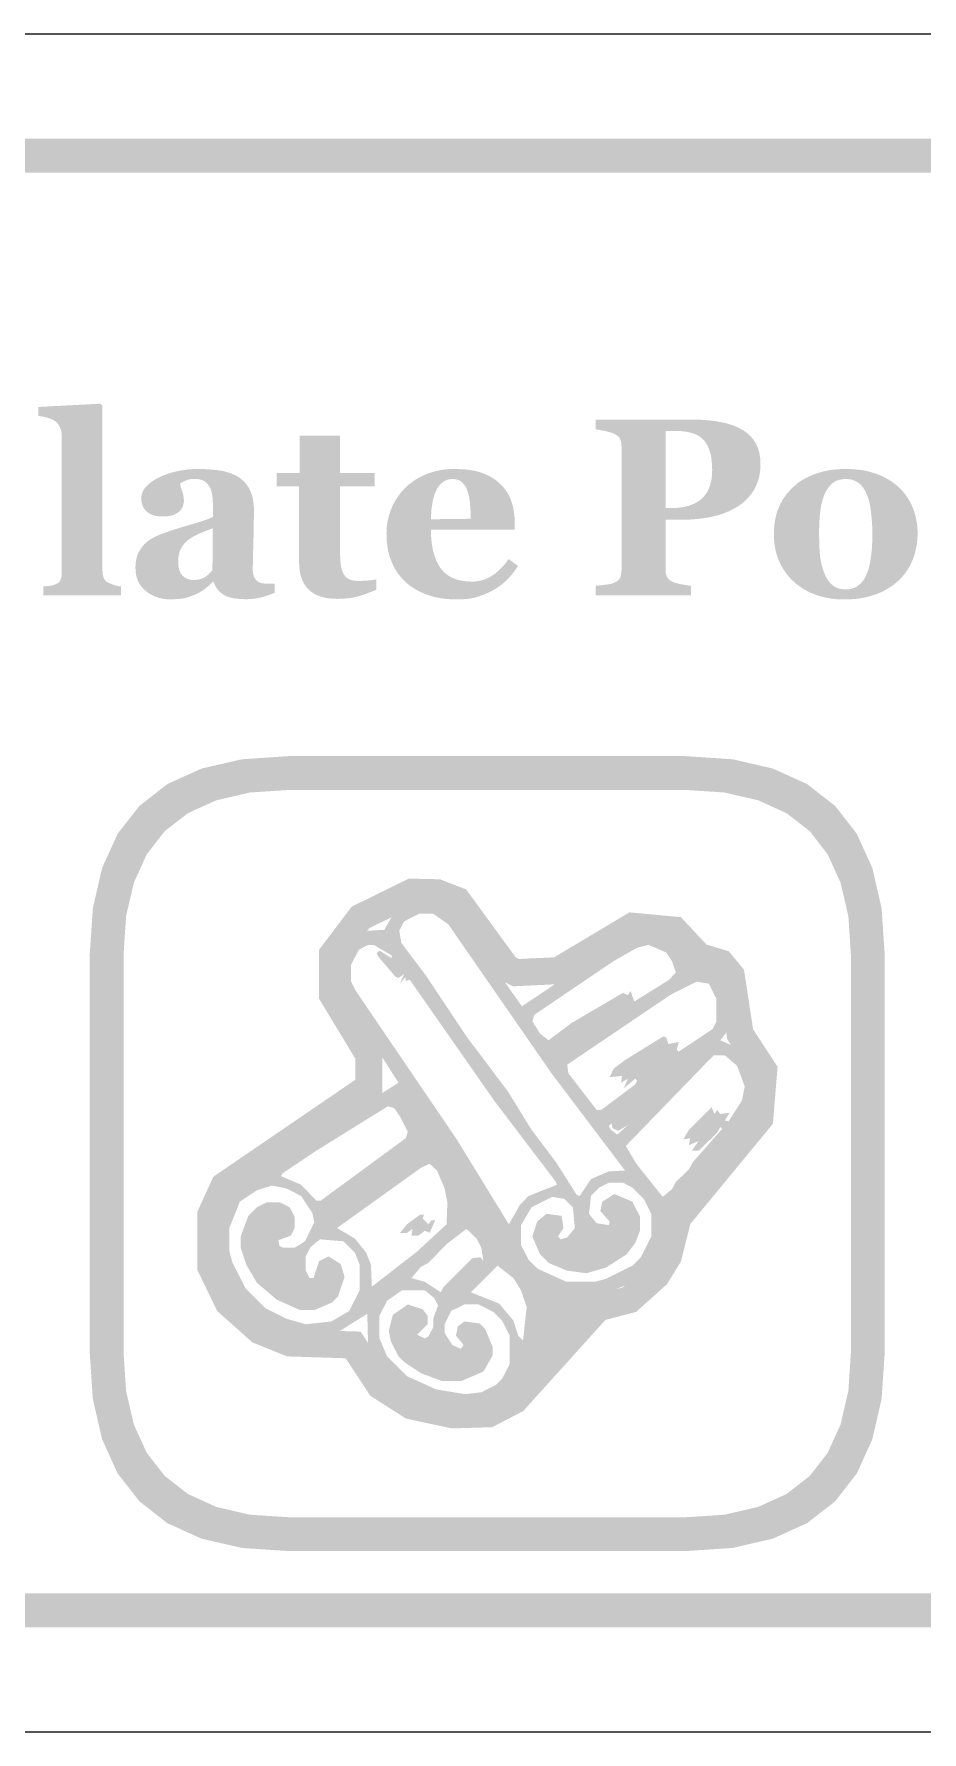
# Model space of a CAD drawing. Header units: millimetres. Extents: x 4 to 272, y 4 to 144.
# Drawn here: x 41.04 to 51.54, y 27.96 to 48.04 of the extents above; entities that cross this region are included whole.
import ezdxf

# ---------------------------------------------------------------- set-up
doc = ezdxf.new("R2010")
doc.units = ezdxf.units.MM
doc.layers.add('CUT', color=1, linetype='Continuous')
doc.layers.add('RASTER', color=7, linetype='Continuous')

msp = doc.modelspace()

# ---------------------------------------------------------------- hatches: boundary and pattern name
at = {"layer": 'RASTER'}
h = msp.add_hatch(color=7, dxfattribs=at)
h.paths.add_polyline_path([(5.2, 44.6), (5.234, 45.116), (5.337, 45.563), (5.509, 45.941), (5.75, 46.25), (6.059, 46.491), (6.438, 46.662), (6.884, 46.766), (7.4, 46.8), (64.6, 46.8), (65.116, 46.766), (65.563, 46.662), (65.941, 46.491), (66.25, 46.25), (66.491, 45.941), (66.663, 45.563), (66.766, 45.116), (66.8, 44.6), (66.8, 31.4), (66.766, 30.884), (66.663, 30.438), (66.491, 30.059), (66.25, 29.75), (65.941, 29.509), (65.563, 29.338), (65.116, 29.234), (64.6, 29.2), (7.4, 29.2), (6.884, 29.234), (6.438, 29.338), (6.059, 29.509), (5.75, 29.75), (5.509, 30.059), (5.337, 30.438), (5.234, 30.884), (5.2, 31.4)])
h.paths.add_polyline_path([(5.6, 44.6), (5.6, 31.4), (5.628, 30.978), (5.712, 30.613), (5.853, 30.303), (6.05, 30.05), (6.303, 29.853), (6.612, 29.712), (6.978, 29.628), (7.4, 29.6), (64.6, 29.6), (65.022, 29.628), (65.387, 29.712), (65.697, 29.853), (65.95, 30.05), (66.147, 30.303), (66.288, 30.612), (66.372, 30.978), (66.4, 31.4), (66.4, 44.6), (66.372, 45.022), (66.288, 45.387), (66.147, 45.697), (65.95, 45.95), (65.697, 46.147), (65.387, 46.288), (65.022, 46.372), (64.6, 46.4), (7.4, 46.4), (6.978, 46.372), (6.612, 46.288), (6.303, 46.147), (6.05, 45.95), (5.853, 45.697), (5.712, 45.387), (5.628, 45.022), (5.6, 44.6)], flags=0)
for points in [[(42.07, 41.4), (41.151, 41.4), (41.151, 41.507), (41.161, 41.508), (41.17, 41.508), (41.179, 41.509), (41.189, 41.51), (41.198, 41.511), (41.207, 41.512), (41.216, 41.513), (41.225, 41.514), (41.234, 41.515), (41.243, 41.517), (41.251, 41.518), (41.259, 41.52), (41.267, 41.522), (41.274, 41.524), (41.282, 41.526), (41.289, 41.529), (41.3, 41.534), (41.31, 41.539), (41.32, 41.544), (41.328, 41.55), (41.336, 41.557), (41.342, 41.564), (41.348, 41.571), (41.353, 41.579), (41.356, 41.588), (41.36, 41.597), (41.363, 41.607), (41.365, 41.618), (41.367, 41.629), (41.368, 41.641), (41.369, 41.653), (41.369, 41.667), (41.369, 43.29), (41.369, 43.303), (41.368, 43.317), (41.366, 43.33), (41.364, 43.343), (41.361, 43.356), (41.357, 43.369), (41.352, 43.381), (41.347, 43.393), (41.341, 43.404), (41.334, 43.415), (41.327, 43.425), (41.32, 43.435), (41.312, 43.444), (41.304, 43.452), (41.295, 43.459), (41.286, 43.465), (41.278, 43.47), (41.269, 43.475), (41.26, 43.48), (41.249, 43.484), (41.238, 43.489), (41.225, 43.493), (41.212, 43.498), (41.197, 43.502), (41.183, 43.506), (41.168, 43.51), (41.155, 43.513), (41.141, 43.516), (41.129, 43.518), (41.116, 43.52), (41.104, 43.522), (41.093, 43.523), (41.093, 43.629), (41.829, 43.668), (41.851, 43.644), (41.851, 41.686), (41.852, 41.672), (41.853, 41.66), (41.854, 41.648), (41.856, 41.637), (41.859, 41.626), (41.862, 41.616), (41.866, 41.606), (41.87, 41.598), (41.875, 41.59), (41.881, 41.582), (41.888, 41.575), (41.895, 41.568), (41.903, 41.561), (41.912, 41.555), (41.922, 41.55), (41.932, 41.545), (41.939, 41.542), (41.947, 41.539), (41.954, 41.536), (41.962, 41.533), (41.97, 41.53), (41.977, 41.527), (41.985, 41.524), (41.993, 41.522), (42.002, 41.519), (42.01, 41.517), (42.019, 41.515), (42.029, 41.513), (42.038, 41.511), (42.048, 41.509), (42.059, 41.508), (42.07, 41.507)], [(45.087, 41.467), (45.064, 41.457), (45.039, 41.447), (45.015, 41.438), (44.99, 41.428), (44.965, 41.419), (44.939, 41.41), (44.913, 41.402), (44.886, 41.393), (44.859, 41.386), (44.83, 41.379), (44.8, 41.373), (44.768, 41.369), (44.734, 41.365), (44.7, 41.363), (44.663, 41.361), (44.626, 41.36), (44.57, 41.362), (44.519, 41.367), (44.471, 41.376), (44.427, 41.388), (44.386, 41.404), (44.349, 41.423), (44.316, 41.446), (44.287, 41.472), (44.261, 41.501), (44.238, 41.533), (44.219, 41.569), (44.204, 41.607), (44.192, 41.648), (44.183, 41.692), (44.178, 41.74), (44.176, 41.79), (44.176, 42.689), (43.912, 42.689), (43.912, 42.847), (44.182, 42.847), (44.182, 43.291), (44.658, 43.291), (44.658, 42.847), (45.068, 42.847), (45.068, 42.689), (44.661, 42.689), (44.661, 41.886), (44.662, 41.845), (44.664, 41.807), (44.668, 41.772), (44.673, 41.74), (44.679, 41.711), (44.688, 41.685), (44.697, 41.663), (44.708, 41.643), (44.722, 41.626), (44.737, 41.612), (44.755, 41.599), (44.775, 41.589), (44.797, 41.581), (44.822, 41.576), (44.85, 41.573), (44.879, 41.571), (44.89, 41.571), (44.901, 41.572), (44.913, 41.572), (44.926, 41.573), (44.941, 41.574), (44.956, 41.575), (44.972, 41.576), (44.989, 41.577), (45.006, 41.579), (45.022, 41.58), (45.036, 41.582), (45.049, 41.583), (45.06, 41.585), (45.071, 41.587), (45.08, 41.589), (45.087, 41.59)]]:
    msp.add_hatch(color=7, dxfattribs=at).paths.add_polyline_path(points)
h = msp.add_hatch(color=7, dxfattribs=at)
h.paths.add_polyline_path([(49.631, 42.959), (49.63, 42.915), (49.627, 42.874), (49.621, 42.834), (49.613, 42.795), (49.603, 42.758), (49.59, 42.723), (49.576, 42.689), (49.559, 42.656), (49.54, 42.625), (49.519, 42.596), (49.496, 42.568), (49.472, 42.541), (49.446, 42.516), (49.419, 42.493), (49.39, 42.471), (49.359, 42.45), (49.325, 42.43), (49.29, 42.412), (49.255, 42.395), (49.217, 42.38), (49.179, 42.365), (49.14, 42.353), (49.099, 42.342), (49.058, 42.332), (49.015, 42.323), (48.97, 42.316), (48.925, 42.309), (48.878, 42.304), (48.83, 42.3), (48.78, 42.297), (48.73, 42.296), (48.677, 42.295), (48.508, 42.295), (48.508, 41.711), (48.508, 41.698), (48.509, 41.685), (48.51, 41.673), (48.513, 41.661), (48.515, 41.65), (48.519, 41.639), (48.523, 41.629), (48.527, 41.619), (48.533, 41.61), (48.539, 41.601), (48.547, 41.592), (48.556, 41.584), (48.566, 41.576), (48.577, 41.569), (48.589, 41.563), (48.603, 41.557), (48.611, 41.554), (48.62, 41.551), (48.63, 41.548), (48.641, 41.545), (48.654, 41.542), (48.667, 41.538), (48.682, 41.535), (48.698, 41.532), (48.714, 41.529), (48.73, 41.526), (48.745, 41.523), (48.759, 41.521), (48.772, 41.519), (48.785, 41.517), (48.798, 41.515), (48.809, 41.514), (48.809, 41.4), (47.683, 41.4), (47.683, 41.514), (47.694, 41.515), (47.706, 41.517), (47.719, 41.518), (47.732, 41.52), (47.747, 41.521), (47.762, 41.523), (47.779, 41.525), (47.796, 41.527), (47.813, 41.529), (47.828, 41.531), (47.842, 41.533), (47.855, 41.536), (47.867, 41.538), (47.877, 41.541), (47.886, 41.544), (47.894, 41.546), (47.907, 41.553), (47.92, 41.559), (47.931, 41.566), (47.941, 41.572), (47.95, 41.58), (47.958, 41.587), (47.964, 41.595), (47.969, 41.604), (47.974, 41.612), (47.977, 41.622), (47.98, 41.633), (47.983, 41.644), (47.985, 41.656), (47.986, 41.669), (47.987, 41.683), (47.988, 41.697), (47.988, 43.164), (47.987, 43.176), (47.986, 43.188), (47.985, 43.2), (47.983, 43.211), (47.981, 43.222), (47.978, 43.233), (47.974, 43.243), (47.97, 43.252), (47.965, 43.261), (47.959, 43.27), (47.951, 43.279), (47.942, 43.287), (47.932, 43.294), (47.921, 43.301), (47.908, 43.308), (47.894, 43.315), (47.883, 43.319), (47.872, 43.323), (47.859, 43.327), (47.846, 43.331), (47.832, 43.335), (47.817, 43.339), (47.801, 43.343), (47.785, 43.346), (47.768, 43.349), (47.753, 43.352), (47.738, 43.355), (47.725, 43.358), (47.713, 43.36), (47.702, 43.362), (47.692, 43.363), (47.683, 43.364), (47.683, 43.479), (48.83, 43.479), (48.927, 43.477), (49.019, 43.471), (49.103, 43.461), (49.182, 43.447), (49.254, 43.429), (49.32, 43.407), (49.379, 43.38), (49.432, 43.35), (49.479, 43.316), (49.519, 43.278), (49.553, 43.235), (49.581, 43.188), (49.603, 43.137), (49.619, 43.082), (49.628, 43.022), (49.631, 42.959)])
h.paths.add_polyline_path([(49.06, 42.884), (49.058, 42.941), (49.054, 42.994), (49.047, 43.043), (49.036, 43.088), (49.023, 43.13), (49.007, 43.167), (48.987, 43.202), (48.965, 43.232), (48.939, 43.258), (48.909, 43.281), (48.874, 43.301), (48.834, 43.317), (48.79, 43.329), (48.741, 43.338), (48.687, 43.344), (48.629, 43.345), (48.508, 43.345), (48.508, 42.433), (48.569, 42.433), (48.627, 42.434), (48.682, 42.44), (48.733, 42.448), (48.781, 42.46), (48.824, 42.476), (48.865, 42.495), (48.901, 42.517), (48.935, 42.543), (48.964, 42.573), (48.989, 42.606), (49.011, 42.643), (49.029, 42.684), (49.042, 42.728), (49.052, 42.776), (49.058, 42.828), (49.06, 42.884)], flags=0)
h = msp.add_hatch(color=7, dxfattribs=at)
h.paths.add_polyline_path([(43.885, 41.431), (43.868, 41.424), (43.851, 41.417), (43.833, 41.411), (43.814, 41.404), (43.795, 41.398), (43.775, 41.391), (43.754, 41.385), (43.732, 41.379), (43.71, 41.374), (43.688, 41.369), (43.665, 41.365), (43.642, 41.362), (43.618, 41.359), (43.595, 41.358), (43.571, 41.356), (43.546, 41.356), (43.503, 41.357), (43.462, 41.359), (43.424, 41.364), (43.39, 41.369), (43.358, 41.377), (43.329, 41.386), (43.304, 41.397), (43.281, 41.41), (43.261, 41.424), (43.242, 41.439), (43.225, 41.456), (43.21, 41.475), (43.196, 41.494), (43.184, 41.516), (43.174, 41.538), (43.165, 41.563), (43.156, 41.563), (43.144, 41.55), (43.132, 41.539), (43.12, 41.527), (43.108, 41.516), (43.096, 41.506), (43.084, 41.496), (43.072, 41.487), (43.061, 41.478), (43.049, 41.469), (43.037, 41.461), (43.025, 41.453), (43.013, 41.445), (43, 41.438), (42.988, 41.431), (42.975, 41.424), (42.962, 41.418), (42.945, 41.41), (42.928, 41.403), (42.911, 41.396), (42.894, 41.39), (42.878, 41.384), (42.861, 41.379), (42.845, 41.374), (42.829, 41.37), (42.812, 41.366), (42.794, 41.363), (42.774, 41.361), (42.753, 41.358), (42.73, 41.357), (42.705, 41.356), (42.679, 41.355), (42.651, 41.355), (42.609, 41.356), (42.569, 41.361), (42.531, 41.369), (42.494, 41.38), (42.458, 41.394), (42.424, 41.411), (42.392, 41.431), (42.361, 41.455), (42.333, 41.481), (42.309, 41.509), (42.288, 41.539), (42.271, 41.572), (42.258, 41.606), (42.248, 41.642), (42.243, 41.68), (42.241, 41.721), (42.241, 41.744), (42.243, 41.767), (42.245, 41.788), (42.248, 41.809), (42.251, 41.829), (42.256, 41.848), (42.261, 41.866), (42.267, 41.883), (42.274, 41.899), (42.282, 41.915), (42.29, 41.93), (42.299, 41.945), (42.309, 41.96), (42.319, 41.974), (42.33, 41.988), (42.342, 42.001), (42.353, 42.012), (42.365, 42.023), (42.377, 42.033), (42.389, 42.043), (42.402, 42.053), (42.416, 42.062), (42.43, 42.07), (42.444, 42.078), (42.458, 42.086), (42.473, 42.093), (42.489, 42.101), (42.504, 42.108), (42.52, 42.115), (42.537, 42.122), (42.554, 42.129), (42.571, 42.135), (42.604, 42.147), (42.64, 42.16), (42.677, 42.172), (42.716, 42.185), (42.756, 42.197), (42.798, 42.21), (42.842, 42.223), (42.887, 42.236), (42.932, 42.249), (42.973, 42.261), (43.011, 42.273), (43.047, 42.285), (43.079, 42.296), (43.108, 42.308), (43.134, 42.318), (43.156, 42.329), (43.156, 42.469), (43.156, 42.479), (43.156, 42.489), (43.156, 42.5), (43.155, 42.512), (43.154, 42.524), (43.153, 42.537), (43.152, 42.551), (43.151, 42.566), (43.149, 42.581), (43.147, 42.595), (43.144, 42.608), (43.141, 42.621), (43.138, 42.634), (43.134, 42.645), (43.13, 42.657), (43.126, 42.667), (43.12, 42.679), (43.114, 42.69), (43.107, 42.7), (43.099, 42.71), (43.091, 42.72), (43.082, 42.729), (43.072, 42.738), (43.061, 42.746), (43.05, 42.754), (43.038, 42.76), (43.024, 42.766), (43.01, 42.77), (42.995, 42.774), (42.98, 42.776), (42.963, 42.778), (42.946, 42.778), (42.93, 42.778), (42.915, 42.777), (42.9, 42.776), (42.886, 42.774), (42.873, 42.771), (42.861, 42.768), (42.849, 42.764), (42.838, 42.76), (42.827, 42.756), (42.817, 42.751), (42.808, 42.746), (42.799, 42.742), (42.79, 42.737), (42.783, 42.732), (42.775, 42.728), (42.768, 42.723), (42.77, 42.715), (42.772, 42.706), (42.774, 42.696), (42.777, 42.686), (42.78, 42.674), (42.784, 42.662), (42.788, 42.648), (42.793, 42.633), (42.798, 42.618), (42.802, 42.604), (42.806, 42.589), (42.809, 42.574), (42.811, 42.56), (42.812, 42.546), (42.813, 42.532), (42.814, 42.518), (42.814, 42.511), (42.813, 42.504), (42.812, 42.497), (42.81, 42.49), (42.809, 42.482), (42.806, 42.473), (42.804, 42.465), (42.801, 42.455), (42.797, 42.446), (42.793, 42.438), (42.789, 42.43), (42.784, 42.422), (42.779, 42.415), (42.774, 42.408), (42.768, 42.402), (42.762, 42.396), (42.754, 42.389), (42.745, 42.382), (42.736, 42.376), (42.727, 42.37), (42.717, 42.365), (42.707, 42.36), (42.697, 42.355), (42.687, 42.351), (42.676, 42.347), (42.663, 42.344), (42.649, 42.341), (42.634, 42.339), (42.617, 42.337), (42.599, 42.336), (42.58, 42.335), (42.559, 42.335), (42.529, 42.335), (42.501, 42.338), (42.475, 42.343), (42.451, 42.349), (42.428, 42.358), (42.408, 42.368), (42.389, 42.38), (42.373, 42.394), (42.358, 42.409), (42.345, 42.426), (42.334, 42.443), (42.326, 42.462), (42.319, 42.482), (42.314, 42.503), (42.311, 42.525), (42.31, 42.548), (42.311, 42.569), (42.314, 42.588), (42.319, 42.608), (42.326, 42.626), (42.335, 42.644), (42.346, 42.662), (42.36, 42.679), (42.375, 42.696), (42.392, 42.712), (42.409, 42.727), (42.428, 42.741), (42.447, 42.755), (42.468, 42.768), (42.489, 42.781), (42.511, 42.792), (42.534, 42.803), (42.557, 42.814), (42.582, 42.824), (42.607, 42.833), (42.633, 42.842), (42.66, 42.851), (42.688, 42.858), (42.717, 42.865), (42.746, 42.871), (42.776, 42.877), (42.805, 42.882), (42.834, 42.886), (42.862, 42.89), (42.89, 42.892), (42.917, 42.894), (42.943, 42.895), (42.969, 42.896), (43.004, 42.895), (43.039, 42.895), (43.072, 42.893), (43.105, 42.891), (43.137, 42.889), (43.169, 42.886), (43.2, 42.883), (43.23, 42.879), (43.259, 42.874), (43.288, 42.868), (43.315, 42.861), (43.343, 42.853), (43.369, 42.844), (43.395, 42.833), (43.419, 42.822), (43.444, 42.809), (43.466, 42.796), (43.487, 42.781), (43.506, 42.764), (43.525, 42.746), (43.543, 42.727), (43.559, 42.706), (43.574, 42.684), (43.588, 42.66), (43.6, 42.635), (43.611, 42.608), (43.62, 42.579), (43.628, 42.548), (43.634, 42.516), (43.638, 42.481), (43.641, 42.445), (43.641, 42.406), (43.641, 42.364), (43.641, 42.32), (43.64, 42.274), (43.64, 42.225), (43.639, 42.175), (43.638, 42.123), (43.636, 42.07), (43.635, 42.014), (43.633, 41.959), (43.632, 41.91), (43.631, 41.865), (43.63, 41.826), (43.629, 41.791), (43.629, 41.761), (43.628, 41.735), (43.628, 41.715), (43.628, 41.699), (43.629, 41.684), (43.631, 41.669), (43.633, 41.656), (43.636, 41.643), (43.639, 41.632), (43.643, 41.621), (43.648, 41.611), (43.653, 41.602), (43.659, 41.593), (43.666, 41.585), (43.673, 41.578), (43.681, 41.571), (43.69, 41.565), (43.699, 41.559), (43.709, 41.554), (43.715, 41.551), (43.723, 41.549), (43.731, 41.546), (43.741, 41.544), (43.751, 41.543), (43.762, 41.542), (43.774, 41.541), (43.787, 41.54), (43.8, 41.539), (43.813, 41.539), (43.826, 41.539), (43.838, 41.538), (43.85, 41.538), (43.862, 41.538), (43.873, 41.538), (43.885, 41.538)])
h.paths.add_polyline_path([(43.156, 42.194), (43.136, 42.187), (43.116, 42.18), (43.095, 42.172), (43.075, 42.164), (43.055, 42.156), (43.034, 42.148), (43.014, 42.139), (42.994, 42.13), (42.974, 42.121), (42.955, 42.112), (42.938, 42.103), (42.921, 42.093), (42.905, 42.084), (42.89, 42.074), (42.875, 42.065), (42.862, 42.055), (42.849, 42.044), (42.836, 42.033), (42.825, 42.021), (42.814, 42.008), (42.803, 41.995), (42.794, 41.98), (42.785, 41.966), (42.777, 41.95), (42.77, 41.934), (42.764, 41.917), (42.758, 41.899), (42.754, 41.881), (42.751, 41.862), (42.748, 41.842), (42.747, 41.821), (42.746, 41.8), (42.747, 41.772), (42.75, 41.747), (42.754, 41.723), (42.759, 41.701), (42.767, 41.682), (42.776, 41.664), (42.786, 41.648), (42.798, 41.634), (42.812, 41.622), (42.826, 41.612), (42.841, 41.603), (42.856, 41.596), (42.873, 41.59), (42.89, 41.586), (42.908, 41.584), (42.927, 41.583), (42.946, 41.584), (42.965, 41.585), (42.983, 41.588), (43, 41.591), (43.016, 41.596), (43.031, 41.602), (43.046, 41.608), (43.059, 41.616), (43.072, 41.625), (43.084, 41.634), (43.096, 41.643), (43.108, 41.653), (43.119, 41.663), (43.13, 41.674), (43.141, 41.686), (43.151, 41.697)], flags=0)
h = msp.add_hatch(color=7, dxfattribs=at)
h.paths.add_polyline_path([(46.764, 41.75), (46.751, 41.729), (46.737, 41.709), (46.723, 41.689), (46.708, 41.669), (46.692, 41.649), (46.676, 41.63), (46.658, 41.611), (46.641, 41.593), (46.622, 41.574), (46.603, 41.557), (46.583, 41.54), (46.563, 41.524), (46.542, 41.508), (46.521, 41.494), (46.499, 41.479), (46.476, 41.466), (46.451, 41.452), (46.427, 41.44), (46.402, 41.428), (46.377, 41.417), (46.352, 41.407), (46.327, 41.398), (46.302, 41.389), (46.277, 41.382), (46.252, 41.375), (46.225, 41.369), (46.198, 41.364), (46.169, 41.36), (46.14, 41.357), (46.11, 41.355), (46.079, 41.354), (46.047, 41.353), (45.993, 41.354), (45.942, 41.357), (45.892, 41.362), (45.845, 41.369), (45.799, 41.377), (45.755, 41.388), (45.713, 41.4), (45.672, 41.415), (45.634, 41.431), (45.597, 41.448), (45.562, 41.467), (45.529, 41.487), (45.497, 41.508), (45.467, 41.531), (45.439, 41.555), (45.412, 41.58), (45.388, 41.607), (45.364, 41.635), (45.343, 41.663), (45.323, 41.694), (45.304, 41.725), (45.288, 41.757), (45.273, 41.791), (45.259, 41.826), (45.247, 41.861), (45.237, 41.898), (45.228, 41.935), (45.221, 41.973), (45.216, 42.012), (45.212, 42.051), (45.21, 42.091), (45.209, 42.132), (45.21, 42.17), (45.212, 42.206), (45.216, 42.243), (45.222, 42.279), (45.23, 42.314), (45.24, 42.35), (45.251, 42.384), (45.264, 42.419), (45.278, 42.453), (45.294, 42.485), (45.311, 42.517), (45.33, 42.548), (45.35, 42.578), (45.372, 42.607), (45.395, 42.635), (45.42, 42.663), (45.445, 42.688), (45.473, 42.712), (45.502, 42.735), (45.532, 42.757), (45.565, 42.777), (45.598, 42.796), (45.634, 42.814), (45.671, 42.831), (45.709, 42.846), (45.749, 42.859), (45.79, 42.87), (45.831, 42.879), (45.874, 42.887), (45.919, 42.892), (45.964, 42.895), (46.01, 42.896), (46.06, 42.895), (46.108, 42.892), (46.154, 42.889), (46.197, 42.883), (46.238, 42.876), (46.276, 42.868), (46.313, 42.857), (46.347, 42.846), (46.379, 42.833), (46.41, 42.819), (46.439, 42.803), (46.467, 42.786), (46.494, 42.769), (46.519, 42.75), (46.543, 42.729), (46.565, 42.708), (46.585, 42.687), (46.604, 42.664), (46.621, 42.641), (46.637, 42.617), (46.652, 42.592), (46.665, 42.566), (46.677, 42.539), (46.687, 42.511), (46.696, 42.483), (46.703, 42.454), (46.71, 42.424), (46.715, 42.395), (46.719, 42.365), (46.722, 42.335), (46.724, 42.304), (46.725, 42.273), (46.725, 42.178), (45.735, 42.178), (45.736, 42.105), (45.742, 42.037), (45.751, 41.973), (45.764, 41.913), (45.78, 41.859), (45.8, 41.808), (45.823, 41.762), (45.85, 41.721), (45.881, 41.684), (45.917, 41.652), (45.956, 41.625), (46, 41.603), (46.048, 41.586), (46.101, 41.574), (46.157, 41.567), (46.218, 41.564), (46.252, 41.565), (46.285, 41.569), (46.317, 41.575), (46.349, 41.583), (46.379, 41.594), (46.409, 41.606), (46.438, 41.622), (46.466, 41.64), (46.493, 41.659), (46.518, 41.68), (46.543, 41.702), (46.567, 41.725), (46.59, 41.75), (46.612, 41.775), (46.633, 41.802), (46.653, 41.831)])
h.paths.add_polyline_path([(46.205, 42.307), (46.205, 42.329), (46.204, 42.351), (46.204, 42.373), (46.203, 42.396), (46.201, 42.418), (46.2, 42.441), (46.198, 42.464), (46.196, 42.487), (46.194, 42.509), (46.191, 42.531), (46.188, 42.551), (46.184, 42.571), (46.18, 42.589), (46.175, 42.606), (46.171, 42.623), (46.165, 42.638), (46.159, 42.654), (46.152, 42.67), (46.144, 42.685), (46.136, 42.698), (46.127, 42.711), (46.118, 42.722), (46.108, 42.732), (46.097, 42.742), (46.086, 42.75), (46.074, 42.757), (46.062, 42.763), (46.048, 42.768), (46.034, 42.772), (46.02, 42.775), (46.004, 42.776), (45.988, 42.777), (45.961, 42.775), (45.934, 42.77), (45.91, 42.761), (45.887, 42.748), (45.865, 42.732), (45.844, 42.713), (45.825, 42.689), (45.808, 42.663), (45.792, 42.632), (45.778, 42.597), (45.766, 42.558), (45.756, 42.515), (45.748, 42.468), (45.741, 42.416), (45.737, 42.361), (45.735, 42.301)], flags=0)
h = msp.add_hatch(color=7, dxfattribs=at)
h.paths.add_polyline_path([(51.266, 42.68), (51.292, 42.654), (51.317, 42.627), (51.34, 42.599), (51.361, 42.569), (51.381, 42.538), (51.4, 42.506), (51.416, 42.473), (51.431, 42.439), (51.445, 42.403), (51.456, 42.367), (51.466, 42.33), (51.474, 42.292), (51.48, 42.254), (51.485, 42.214), (51.488, 42.175), (51.489, 42.134), (51.488, 42.094), (51.485, 42.054), (51.481, 42.015), (51.474, 41.976), (51.466, 41.938), (51.457, 41.9), (51.445, 41.863), (51.432, 41.827), (51.417, 41.792), (51.401, 41.757), (51.383, 41.725), (51.363, 41.693), (51.341, 41.663), (51.318, 41.634), (51.294, 41.606), (51.267, 41.58), (51.238, 41.554), (51.207, 41.528), (51.174, 41.505), (51.14, 41.483), (51.105, 41.463), (51.069, 41.444), (51.031, 41.427), (50.991, 41.412), (50.95, 41.398), (50.908, 41.386), (50.864, 41.376), (50.819, 41.368), (50.773, 41.361), (50.725, 41.357), (50.675, 41.354), (50.624, 41.353), (50.58, 41.354), (50.537, 41.356), (50.494, 41.36), (50.453, 41.366), (50.412, 41.373), (50.372, 41.382), (50.333, 41.392), (50.295, 41.404), (50.258, 41.418), (50.222, 41.433), (50.188, 41.45), (50.154, 41.468), (50.121, 41.489), (50.09, 41.51), (50.059, 41.533), (50.03, 41.558), (50.002, 41.583), (49.977, 41.61), (49.953, 41.638), (49.93, 41.668), (49.909, 41.699), (49.889, 41.731), (49.871, 41.765), (49.854, 41.801), (49.839, 41.837), (49.826, 41.875), (49.814, 41.914), (49.805, 41.954), (49.798, 41.994), (49.793, 42.036), (49.79, 42.079), (49.789, 42.124), (49.79, 42.167), (49.793, 42.209), (49.797, 42.25), (49.803, 42.29), (49.811, 42.328), (49.821, 42.365), (49.832, 42.402), (49.846, 42.436), (49.861, 42.47), (49.877, 42.503), (49.896, 42.535), (49.916, 42.566), (49.938, 42.596), (49.962, 42.625), (49.988, 42.653), (50.015, 42.68), (50.043, 42.705), (50.072, 42.729), (50.103, 42.751), (50.136, 42.771), (50.17, 42.79), (50.206, 42.808), (50.243, 42.824), (50.282, 42.839), (50.323, 42.852), (50.364, 42.864), (50.407, 42.874), (50.451, 42.882), (50.495, 42.888), (50.542, 42.892), (50.589, 42.895), (50.637, 42.896), (50.688, 42.895), (50.737, 42.892), (50.784, 42.888), (50.83, 42.882), (50.875, 42.874), (50.917, 42.864), (50.959, 42.852), (50.999, 42.839), (51.037, 42.824), (51.074, 42.808), (51.109, 42.79), (51.143, 42.771), (51.176, 42.751), (51.207, 42.729), (51.237, 42.705), (51.266, 42.68)])
h.paths.add_polyline_path([(50.891, 41.665), (50.899, 41.686), (50.906, 41.708), (50.913, 41.732), (50.919, 41.756), (50.925, 41.781), (50.93, 41.808), (50.934, 41.836), (50.938, 41.864), (50.942, 41.894), (50.945, 41.925), (50.948, 41.958), (50.95, 41.991), (50.952, 42.026), (50.953, 42.062), (50.954, 42.099), (50.954, 42.137), (50.954, 42.163), (50.953, 42.19), (50.952, 42.218), (50.95, 42.247), (50.948, 42.276), (50.946, 42.307), (50.943, 42.339), (50.939, 42.371), (50.935, 42.403), (50.931, 42.434), (50.926, 42.462), (50.921, 42.489), (50.915, 42.514), (50.909, 42.538), (50.902, 42.559), (50.895, 42.579), (50.886, 42.602), (50.876, 42.623), (50.865, 42.643), (50.853, 42.662), (50.841, 42.679), (50.827, 42.695), (50.813, 42.71), (50.798, 42.724), (50.782, 42.737), (50.765, 42.747), (50.747, 42.756), (50.727, 42.764), (50.707, 42.77), (50.686, 42.774), (50.664, 42.776), (50.64, 42.777), (50.615, 42.776), (50.591, 42.773), (50.568, 42.769), (50.547, 42.763), (50.527, 42.755), (50.508, 42.745), (50.49, 42.733), (50.474, 42.72), (50.459, 42.705), (50.445, 42.689), (50.431, 42.672), (50.419, 42.654), (50.407, 42.635), (50.397, 42.615), (50.387, 42.594), (50.378, 42.572), (50.371, 42.551), (50.364, 42.528), (50.358, 42.505), (50.352, 42.481), (50.347, 42.456), (50.343, 42.431), (50.339, 42.404), (50.336, 42.376), (50.333, 42.348), (50.331, 42.32), (50.329, 42.291), (50.327, 42.262), (50.326, 42.233), (50.325, 42.203), (50.324, 42.173), (50.324, 42.143), (50.324, 42.104), (50.325, 42.066), (50.325, 42.031), (50.327, 41.997), (50.328, 41.965), (50.33, 41.934), (50.332, 41.905), (50.334, 41.878), (50.337, 41.852), (50.341, 41.826), (50.346, 41.8), (50.352, 41.773), (50.358, 41.747), (50.366, 41.721), (50.375, 41.694), (50.384, 41.668), (50.393, 41.646), (50.403, 41.625), (50.413, 41.605), (50.425, 41.587), (50.438, 41.569), (50.451, 41.553), (50.465, 41.538), (50.481, 41.525), (50.497, 41.512), (50.514, 41.501), (50.533, 41.492), (50.552, 41.485), (50.573, 41.479), (50.594, 41.475), (50.617, 41.473), (50.64, 41.472), (50.662, 41.473), (50.683, 41.475), (50.703, 41.479), (50.722, 41.484), (50.741, 41.491), (50.758, 41.499), (50.775, 41.509), (50.791, 41.521), (50.807, 41.534), (50.821, 41.548), (50.835, 41.564), (50.848, 41.581), (50.86, 41.6), (50.871, 41.62), (50.881, 41.642), (50.891, 41.665)], flags=0)
h = msp.add_hatch(color=7, dxfattribs=at)
h.paths.add_polyline_path([(41.7, 37.15), (41.737, 37.701), (41.847, 38.178), (42.03, 38.582), (42.288, 38.912), (42.618, 39.17), (43.022, 39.353), (43.499, 39.463), (44.05, 39.5), (48.75, 39.5), (49.301, 39.463), (49.778, 39.353), (50.182, 39.17), (50.513, 38.912), (50.77, 38.582), (50.953, 38.178), (51.063, 37.701), (51.1, 37.15), (51.1, 32.45), (51.063, 31.899), (50.953, 31.422), (50.77, 31.018), (50.513, 30.687), (50.182, 30.43), (49.778, 30.247), (49.301, 30.137), (48.75, 30.1), (44.05, 30.1), (43.499, 30.137), (43.022, 30.247), (42.618, 30.43), (42.288, 30.688), (42.03, 31.018), (41.847, 31.422), (41.737, 31.899), (41.7, 32.45)])
h.paths.add_polyline_path([(42.1, 37.15), (42.1, 32.45), (42.13, 31.993), (42.222, 31.597), (42.374, 31.262), (42.588, 30.988), (42.862, 30.774), (43.197, 30.622), (43.593, 30.53), (44.05, 30.5), (48.75, 30.5), (49.207, 30.53), (49.603, 30.622), (49.938, 30.774), (50.213, 30.988), (50.426, 31.262), (50.578, 31.597), (50.67, 31.993), (50.7, 32.45), (50.7, 37.15), (50.67, 37.607), (50.578, 38.003), (50.426, 38.338), (50.213, 38.613), (49.938, 38.826), (49.603, 38.978), (49.207, 39.07), (48.75, 39.1), (44.05, 39.1), (43.593, 39.07), (43.197, 38.978), (42.862, 38.826), (42.587, 38.613), (42.374, 38.338), (42.222, 38.003), (42.13, 37.607), (42.1, 37.15)], flags=0)
h = msp.add_hatch(color=7, dxfattribs=at)
h.paths.add_polyline_path([(45.472, 38.052), (45.841, 38.044), (46.152, 37.923), (46.736, 37.122), (46.775, 37.102), (47.191, 37.121), (48.082, 37.653), (48.69, 37.596), (48.993, 37.272), (49.256, 37.193), (49.436, 36.974), (49.544, 36.269), (49.833, 35.827), (49.778, 35.153), (48.801, 33.967), (48.69, 33.523), (48.524, 33.254), (48.16, 32.928), (47.797, 32.833), (46.826, 31.756), (46.46, 31.565), (45.982, 31.55), (45.439, 31.667), (45.018, 31.936), (44.726, 32.38), (44.035, 32.402), (43.624, 32.567), (43.208, 32.938), (42.971, 33.428), (42.971, 34.109), (43.161, 34.526), (44.839, 35.672), (44.839, 35.925), (44.41, 36.634), (44.41, 37.208), (44.797, 37.72)])
h.paths.add_polyline_path([(45.543, 37.73), (45.006, 37.466), (44.73, 37.101), (44.73, 36.724), (45.159, 36.014), (45.159, 35.503), (43.415, 34.312), (43.291, 34.039), (43.291, 33.502), (43.468, 33.135), (43.795, 32.843), (44.101, 32.72), (44.903, 32.695), (45.248, 32.169), (45.563, 31.968), (46.011, 31.871), (46.377, 31.883), (46.627, 32.013), (47.624, 33.119), (48.004, 33.218), (48.276, 33.462), (48.392, 33.648), (48.508, 34.115), (49.467, 35.279), (49.505, 35.743), (49.238, 36.152), (49.133, 36.839), (49.071, 36.915), (48.819, 36.99), (48.539, 37.289), (48.156, 37.325), (47.286, 36.806), (46.704, 36.778), (46.522, 36.872), (45.948, 37.658), (45.777, 37.725), (45.543, 37.73)], flags=0)
h = msp.add_hatch(color=7, dxfattribs=at)
h.paths.add_polyline_path([(45.538, 37.794), (45.762, 37.804), (46.006, 37.68), (46.81, 36.542), (47.861, 37.245), (48.173, 37.402), (48.44, 37.402), (48.618, 37.312), (48.685, 37.245), (48.799, 37.024), (49.01, 37), (49.154, 36.91), (49.277, 36.666), (49.277, 36.364), (49.22, 36.22), (49.154, 36.14), (49.388, 36.039), (49.488, 35.939), (49.612, 35.628), (49.579, 35.393), (49.421, 35.115), (48.531, 34.064), (48.507, 33.82), (48.44, 33.619), (48.35, 33.475), (48.116, 33.274), (47.66, 33.093), (47.513, 32.906), (47.326, 32.725), (47.279, 32.638), (47.024, 32.39), (46.977, 32.303), (46.609, 31.935), (46.365, 31.811), (45.896, 31.811), (45.561, 31.911), (45.283, 32.069), (45.149, 32.203), (45.025, 32.414), (44.992, 32.514), (44.982, 32.906), (44.624, 32.681), (44.389, 32.615), (44.122, 32.648), (43.743, 32.805), (43.643, 32.872), (43.375, 33.174), (43.218, 33.518), (43.218, 33.686), (43.184, 33.753), (43.251, 34.121), (43.408, 34.399), (45.35, 35.638), (44.969, 36.24), (44.781, 36.488), (44.657, 36.733), (44.624, 36.967), (44.734, 37.258), (44.815, 37.345), (44.992, 37.436), (45.183, 37.446), (45.317, 37.68)])
h.paths.add_polyline_path([(45.595, 37.636), (45.417, 37.546), (45.36, 37.436), (45.384, 37.292), (45.672, 36.91), (46.154, 36.187), (46.643, 35.537), (46.924, 35.082), (47.212, 34.7), (47.459, 34.312), (47.493, 34.299), (47.627, 34.499), (47.838, 34.59), (48.029, 34.6), (47.158, 35.752), (45.939, 37.513), (45.762, 37.636)], flags=0)
h.paths.add_polyline_path([(44.992, 37.268), (44.882, 37.211), (44.791, 37.034), (44.791, 36.833), (44.848, 36.722), (46.04, 34.968), (46.656, 33.964), (46.79, 34.198), (46.89, 34.299), (47.225, 34.432), (47.212, 34.466), (46.489, 35.417), (45.484, 36.856), (45.437, 36.843), (45.437, 36.89), (45.37, 36.81), (45.417, 36.923), (45.35, 36.876), (45.317, 36.89), (45.116, 37.124), (45.092, 37.168), (45.126, 37.201), (45.27, 37.111), (45.27, 37.144), (45.059, 37.268)], flags=0)
h.paths.add_polyline_path([(48.306, 37.268), (48.173, 37.235), (47.895, 37.077), (46.957, 36.441), (46.934, 36.364), (47.024, 36.22), (47.125, 36.14), (47.392, 36.341), (47.962, 36.676), (48.005, 36.699), (48.062, 36.676), (48.096, 36.722), (48.139, 36.599), (48.551, 36.856), (48.631, 36.943), (48.584, 37.077), (48.517, 37.178)], flags=0)
h.paths.add_polyline_path([(48.876, 36.833), (48.564, 36.676), (47.346, 35.852), (47.359, 35.752), (47.694, 35.316), (47.747, 35.316), (48.149, 35.618), (48.173, 35.661), (48.149, 35.685), (48.015, 35.571), (48.062, 35.685), (47.982, 35.638), (47.995, 35.718), (47.848, 35.705), (47.895, 35.805), (48.029, 35.906), (48.484, 36.187), (48.517, 36.173), (48.541, 36.096), (48.665, 36.12), (48.641, 36.029), (48.665, 36.006), (49.066, 36.274), (49.11, 36.364), (49.11, 36.632), (49.02, 36.81)], flags=0)
h.paths.add_polyline_path([(49.077, 35.962), (48.039, 34.891), (48.163, 34.68), (48.474, 34.289), (48.584, 34.379), (48.631, 34.466), (48.785, 34.613), (48.832, 34.7), (49.177, 35.092), (49.154, 35.115), (49.12, 35.048), (48.899, 34.834), (48.819, 34.834), (48.899, 34.948), (48.785, 34.901), (48.799, 34.982), (48.718, 34.968), (48.785, 35.082), (49.053, 35.35), (49.087, 35.269), (49.12, 35.316), (49.154, 35.269), (49.267, 35.283), (49.21, 35.192), (49.254, 35.182), (49.411, 35.427), (49.445, 35.594), (49.354, 35.839), (49.21, 35.962)], flags=0)
h.paths.add_polyline_path([(45.226, 35.36), (44.379, 34.834), (43.978, 34.566), (43.964, 34.533), (44.199, 34.432), (44.379, 34.245), (44.433, 34.245), (45.437, 34.982), (45.461, 35.059), (45.37, 35.236), (45.303, 35.336)], flags=0)
h.paths.add_polyline_path([(47.871, 35.159), (47.838, 35.125), (47.861, 35.082), (47.938, 35.025), (48.062, 35.136), (47.948, 35.069), (47.881, 35.102)], flags=0)
h.paths.add_polyline_path([(45.719, 34.68), (45.618, 34.633), (44.624, 33.92), (44.835, 33.796), (44.969, 33.629), (45.025, 33.485), (45.036, 33.227), (45.571, 33.642), (45.919, 33.964), (45.929, 34.222), (45.896, 34.389), (45.806, 34.6)], flags=0)
h.paths.add_polyline_path([(47.838, 34.456), (47.727, 34.399), (47.627, 34.299), (47.603, 34.088), (47.694, 33.977), (47.838, 33.954), (47.848, 33.997), (47.737, 34.121), (47.761, 34.232), (47.905, 34.322), (48.116, 34.232), (48.206, 34.054), (48.206, 33.887), (48.149, 33.743), (48.049, 33.609), (47.804, 33.452), (47.57, 33.385), (47.336, 33.418), (47.125, 33.508), (47.024, 33.609), (46.934, 33.82), (46.991, 33.997), (47.101, 34.088), (47.279, 34.064), (47.302, 33.92), (47.235, 33.82), (47.269, 33.786), (47.346, 33.81), (47.436, 33.92), (47.413, 34.165), (47.312, 34.265), (47.168, 34.289), (46.924, 34.165), (46.8, 33.954), (46.8, 33.719), (46.89, 33.542), (46.991, 33.441), (47.336, 33.284), (47.67, 33.284), (47.804, 33.318), (48.116, 33.475), (48.216, 33.575), (48.34, 33.82), (48.34, 34.088), (48.25, 34.265), (48.116, 34.399), (48.005, 34.456)], flags=0)
h.paths.add_polyline_path([(43.854, 34.422), (43.676, 34.366), (43.475, 34.232), (43.351, 33.92), (43.351, 33.652), (43.385, 33.518), (43.542, 33.207), (43.777, 32.973), (44.021, 32.849), (44.255, 32.782), (44.557, 32.815), (44.768, 32.939), (44.892, 33.184), (44.892, 33.485), (44.835, 33.629), (44.701, 33.763), (44.423, 33.786), (44.312, 33.696), (44.255, 33.585), (44.255, 33.418), (44.299, 33.328), (44.346, 33.328), (44.413, 33.529), (44.523, 33.585), (44.667, 33.495), (44.714, 33.341), (44.634, 33.107), (44.567, 33.04), (44.356, 32.949), (44.188, 32.949), (43.911, 33.073), (43.676, 33.274), (43.552, 33.485), (43.485, 33.686), (43.485, 33.82), (43.576, 34.064), (43.676, 34.165), (43.787, 34.222), (43.954, 34.222), (44.065, 34.165), (44.122, 34.054), (44.122, 33.92), (44.078, 33.83), (43.931, 33.776), (43.944, 33.709), (43.988, 33.686), (44.122, 33.686), (44.245, 33.763), (44.356, 33.987), (44.332, 34.098), (44.199, 34.299), (44.021, 34.389)], flags=0)
h.paths.add_polyline_path([(45.605, 34.078), (45.652, 34.078), (45.638, 34.031), (45.705, 33.964), (45.739, 34.011), (45.785, 34.011), (45.719, 33.863), (45.662, 33.887), (45.585, 33.83), (45.504, 33.83), (45.518, 33.91), (45.451, 33.863), (45.37, 33.863), (45.451, 33.964)], flags=0)
h.paths.add_polyline_path([(46.154, 33.91), (45.919, 33.729), (45.705, 33.508), (45.618, 33.462), (45.504, 33.328), (45.662, 33.284), (45.852, 33.16), (45.886, 33.227), (46.221, 33.562), (46.321, 33.575), (46.355, 33.529), (46.331, 33.686), (46.274, 33.796)], flags=0)
h.paths.add_polyline_path([(46.522, 33.475), (46.207, 33.16), (46.542, 33.026), (46.71, 32.825), (46.766, 32.648), (46.823, 32.591), (46.867, 32.983), (46.8, 33.184), (46.71, 33.328)], flags=0)
h.paths.add_polyline_path([(45.394, 33.184), (45.216, 33.06), (45.126, 32.882), (45.126, 32.615), (45.216, 32.404), (45.451, 32.169), (45.796, 32.012), (46.14, 31.955), (46.331, 31.978), (46.509, 32.069), (46.576, 32.136), (46.666, 32.313), (46.666, 32.648), (46.576, 32.825), (46.475, 32.926), (46.298, 33.016), (46.13, 33.016), (45.973, 32.939), (45.896, 32.782), (45.896, 32.681), (45.986, 32.538), (46.087, 32.491), (46.12, 32.538), (46.03, 32.648), (46.053, 32.758), (46.13, 32.815), (46.308, 32.792), (46.375, 32.725), (46.465, 32.514), (46.465, 32.414), (46.355, 32.223), (46.097, 32.112), (45.862, 32.112), (45.618, 32.203), (45.417, 32.337), (45.35, 32.404), (45.26, 32.581), (45.236, 32.705), (45.283, 32.892), (45.461, 33.016), (45.638, 32.959), (45.695, 32.882), (45.695, 32.782), (45.571, 32.658), (45.662, 32.615), (45.705, 32.638), (45.762, 32.748), (45.762, 32.849), (45.819, 33.006), (45.772, 33.093), (45.662, 33.184)], flags=0)

# ---------------------------------------------------------------- linework, layer by layer
at = {"layer": 'CUT'}
for points in [[(6.999, 48.04), (65.001, 48.04)], [(65.001, 27.96), (6.999, 27.96)]]:
    msp.add_lwpolyline(points, dxfattribs=at)

doc.saveas('drawing.dxf')
